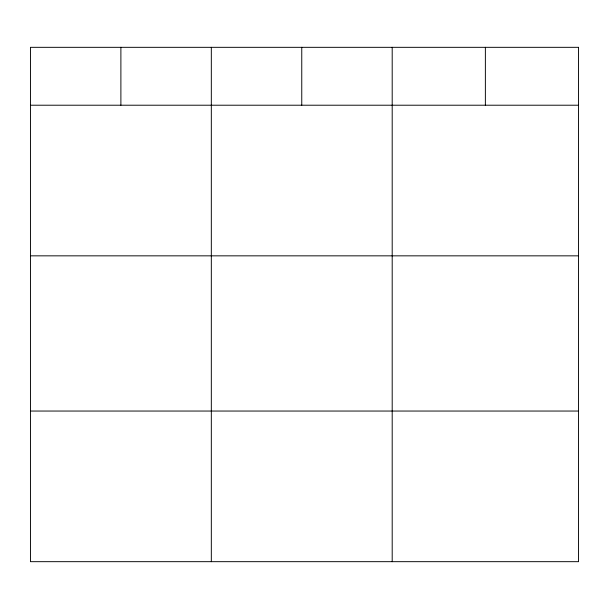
<?xml version="1.0" encoding="UTF-8"?>
<svg xmlns="http://www.w3.org/2000/svg" width="609" height="609" viewBox="0 0 609 609"><rect width="100%" height="100%" fill="white"/><g stroke="black" fill="none" stroke-linecap="round" stroke-linejoin="round"><path stroke-width="0.91" d="M30.45 105.212L578.55 105.212M30.45 255.841L578.55 255.841M30.45 411.045L578.55 411.045M485.373 47.327L485.373 105.212M392.196 47.327L392.196 561.673M301.76 47.327L301.76 105.212M211.323 47.327L211.323 561.673M120.887 47.327L120.887 105.212M578.55 47.327L30.45 47.327L30.45 561.673L578.55 561.673L578.55 47.327"/></g></svg>
